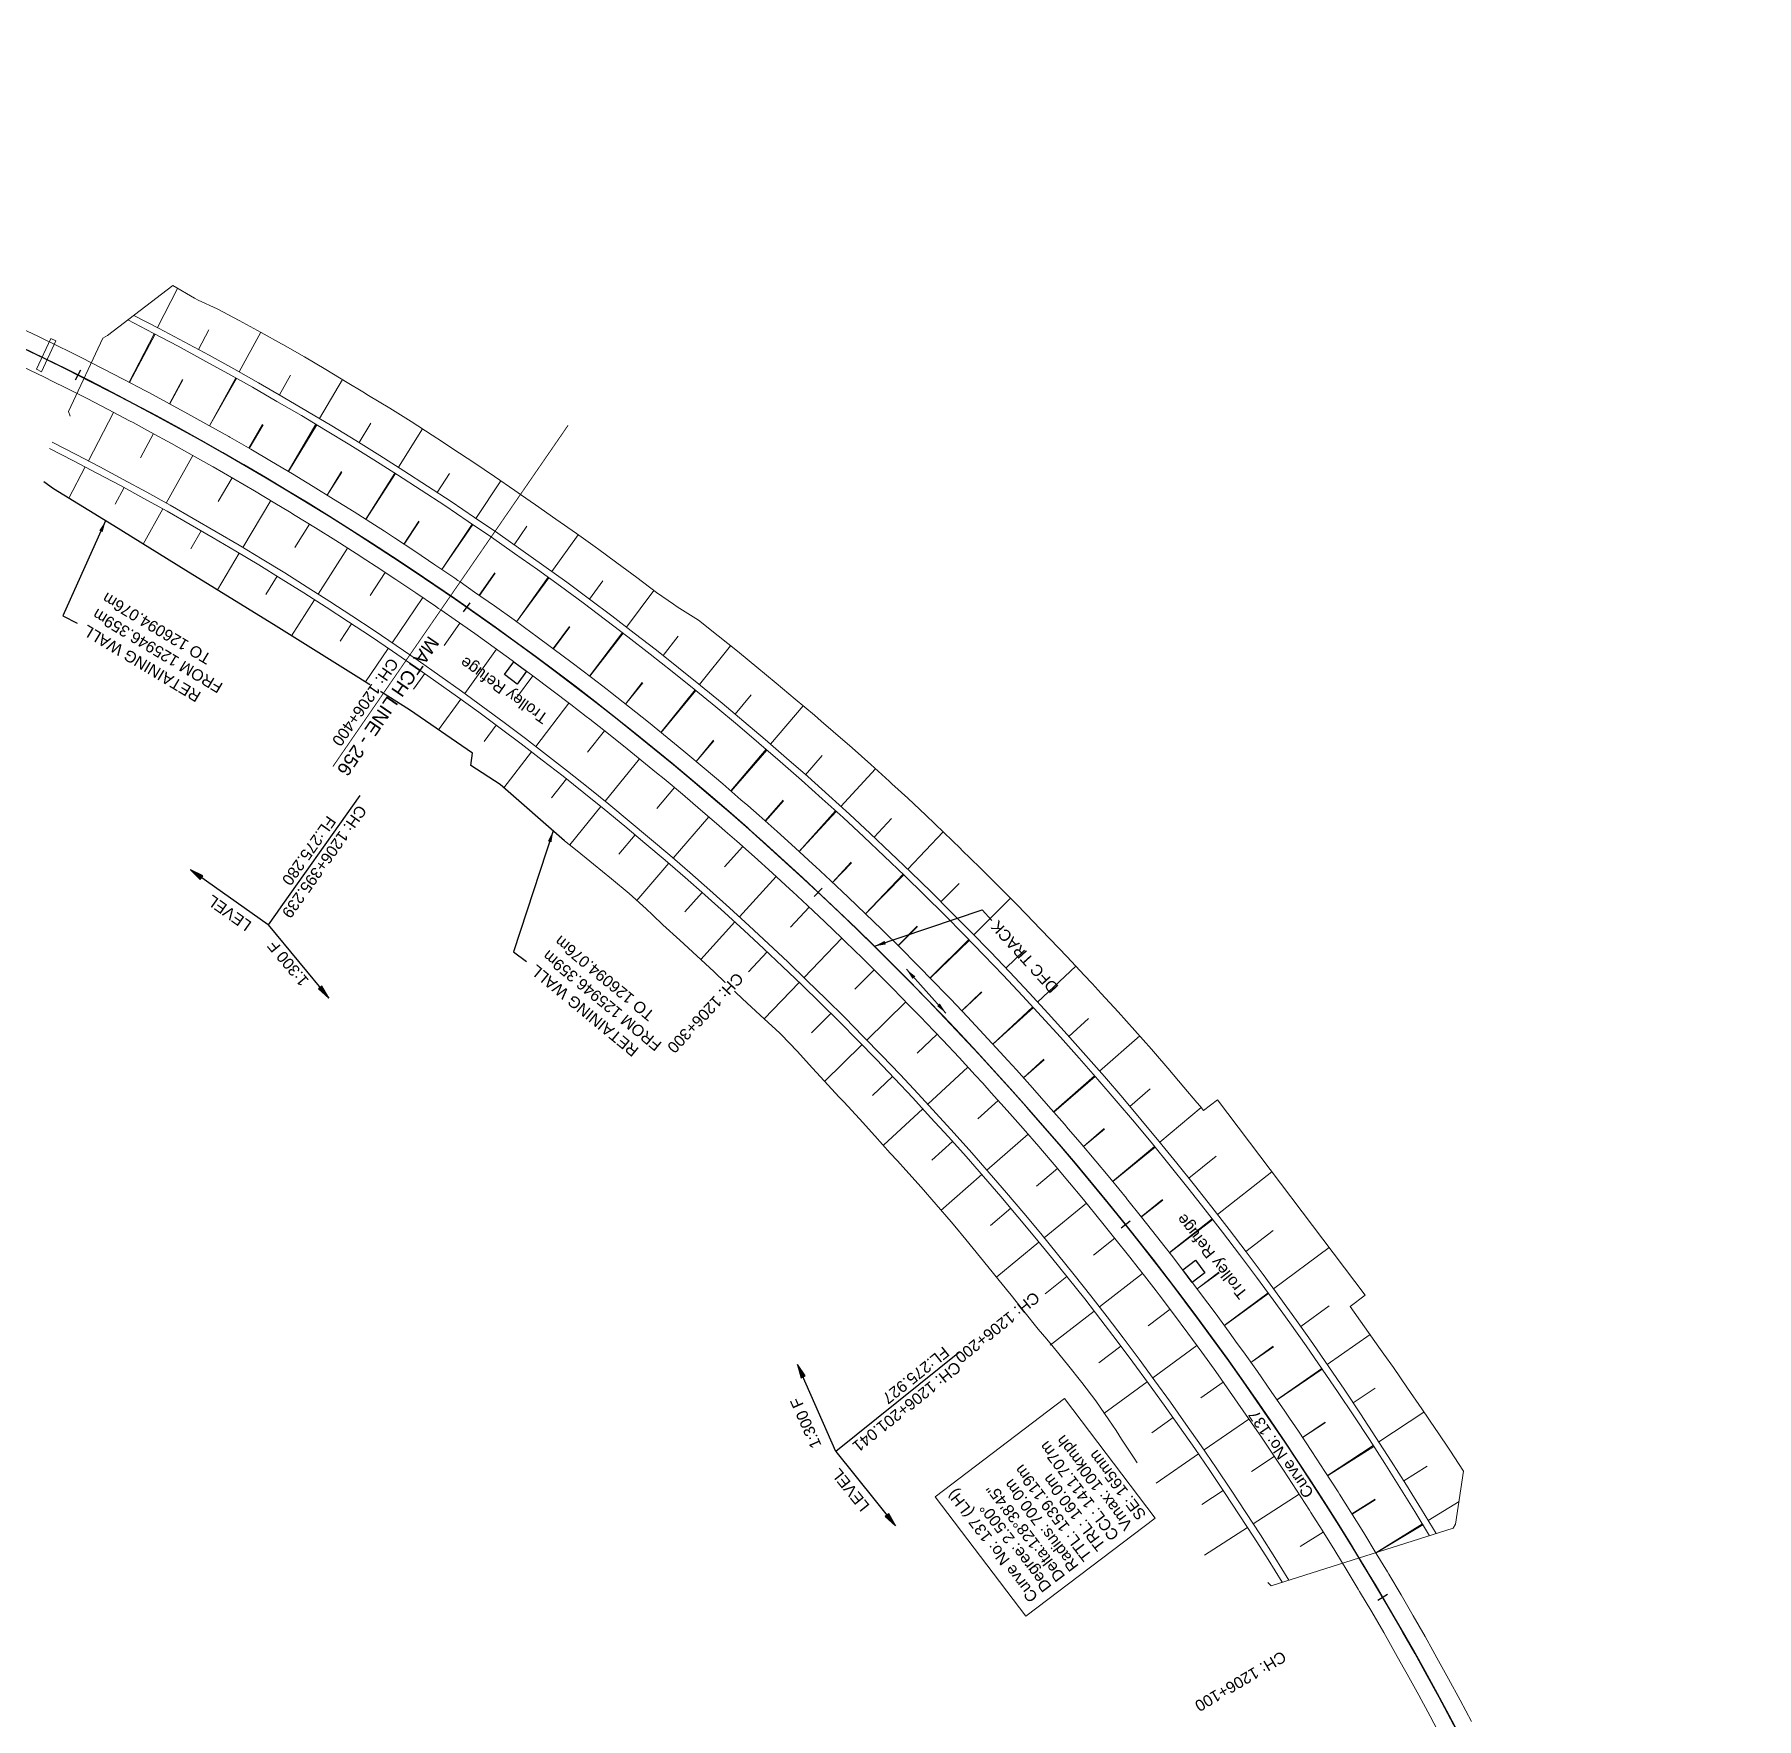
# Model space of a CAD drawing. Header units: metres. Extents: x 628619 to 633107, y 3388321 to 3391067.
# Drawn here: x 631747.5 to 632127.6, y 3390013.5 to 3390385.1 of the extents above; entities that cross this region are included whole.
import ezdxf
from ezdxf.enums import TextEntityAlignment as Align

# ---------------------------------------------------------------- set-up
doc = ezdxf.new("R2010")
doc.units = ezdxf.units.M
doc.header["$MEASUREMENT"] = 0
doc.linetypes.add('CENTER2', pattern=[1.125, 0.75, -0.125, 0.125, -0.125])
doc.linetypes.add('PHANTOM2', pattern=[1.25, 0.625, -0.125, 0.125, -0.125, 0.125, -0.125])
for name, color, linetype, lineweight in [('C-ALIG-DG-SPIRAL', 1, 'CENTER2', 70), ('C-ALIG-LABL-DG', 1, 'Continuous', 25), ('MATCH LINE', 7, 'Continuous', 0), ('Proposed Curve_Details', 10, 'Continuous', 0), ('PROPOSED DFCC TOE LINE', 239, 'Continuous', 0), ('PROPOSED DFCC TOE SLOPES', 239, 'Continuous', 0), ('PROPOSED DFCC TRACK', 1, 'Continuous', 0), ('PROPOSED FORMATION LINE - PLAN', 187, 'Continuous', 0), ('PROPOSED RETAINING WALL', 154, 'Continuous', 30)]:
    doc.layers.add(name, color=color, linetype=linetype, lineweight=lineweight)
doc.layers.add('Trolley Refuse', color=10, linetype='Continuous')
doc.styles.add('Arial', font='arial.ttf')
doc.styles.get("Standard").update_dxf_attribs({"font": 'arial.ttf'})
doc.styles.add('Style-Arial', font='arial.ttf')
doc.dimstyles.new('ISO-25', dxfattribs={"dimtxt": 2.5, "dimasz": 2.5, "dimexe": 1.25, "dimexo": 0.625, "dimtad": 1, "dimtxsty": 'Standard', "dimcen": 2.5, "dimadec": 0, "dimazin": 0, "dimtfac": 1, "dimtmove": 0, "dimatfit": 3, "dimfxl": 1, "dimarcsym": 0})

# ---------------------------------------------------------------- blocks, each defined once
blk = doc.blocks.new('Direction')
h = blk.add_hatch(color=256)
h.dxf.hatch_style = 1
h.paths.add_polyline_path([(-5.54, 0), (-4.75, -0.13), (-4.75, 0.13)])
blk.add_lwpolyline([(-5.54, 0), (-4.75, -0.13), (-4.75, 0.13)], close=True)
blk.add_lwpolyline([(0, 0), (-5.54, 0)])
blk = doc.blocks.new('Tick Hor')
blk.add_lwpolyline([(-0.5, 0), (0.5, 0)])

msp = doc.modelspace()

# ---------------------------------------------------------------- linework, layer by layer
at = {"layer": 'C-ALIG-DG-SPIRAL', "color": 1, "linetype": 'Continuous', "lineweight": 30, "flags": 128}
for points in [[(632127.6174, 3389826.0314, 0.55174363), (631018.9214, 3390242.519)], [(632127.399, 3389827.2069, 0.55066599), (631019.8597, 3390243.2599)]]:
    msp.add_lwpolyline(points, format="xyb", dxfattribs=at)
at = {"layer": 'C-ALIG-LABL-DG', "color": 1, "linetype": 'Continuous', "lineweight": 25}
msp.add_line((631951.7162, 3390094.3197), (631924.4307, 3390072.3994), dxfattribs=at)
at = {"layer": 'MATCH LINE', "color": 10, "linetype": 'PHANTOM2', "ltscale": 15, "const_width": 0.2}
msp.add_lwpolyline([(631865.3108, 3390298.8564), (631813.381, 3390223.534)], dxfattribs=at)
at = {"layer": 'Proposed Curve_Details'}
msp.add_lwpolyline([(631994.8783, 3390057.7244), (631966.3482, 3390036.0435), (631946.3207, 3390062.3978), (631974.8508, 3390084.0787)], close=True, dxfattribs=at)
at = {"layer": 'PROPOSED DFCC TOE LINE', "lineweight": 0, "flags": 128}
for points in [[(631763.6103, 3390318.6442), (631778.0793, 3390329.6835), (631782.8288, 3390326.8927), (631783.6511, 3390326.4406), (631787.8253, 3390324.5662), (631792.6841, 3390321.9793), (631797.5239, 3390319.3559), (631802.0762, 3390316.835), (631802.338, 3390316.6853), (631807.1065, 3390313.9341), (631811.8517, 3390311.143), (631816.5759, 3390308.3167), (631819.9638, 3390306.2605), (631821.279, 3390305.4556), (631825.9882, 3390302.6039), (631830.6549, 3390299.6831), (631835.2857, 3390296.7059), (631837.5658, 3390295.2179), (631839.8902, 3390293.6884), (631844.4753, 3390290.6419), (631849.0379, 3390287.5622), (631853.5769, 3390284.4479), (631854.263, 3390283.9745), (631854.7977, 3390283.6076), (631858.1088, 3390281.3236), (631862.6241, 3390278.1748), (631867.1212, 3390274.9998), (631871.2712, 3390272.038), (631871.6005, 3390271.7992), (631871.7959, 3390271.6567), (631876.0362, 3390268.5383), (631880.447, 3390265.2437), (631884.8375, 3390261.9219), (631888.5735, 3390259.3845), (631889.378, 3390258.7915), (631894.0723, 3390255.8476), (631898.3987, 3390252.4316), (631902.6962, 3390248.9789), (631905.2321, 3390246.9135), (631906.9649, 3390245.4905), (631911.2087, 3390241.9716), (631915.4441, 3390238.4419), (631919.6532, 3390234.8802), (631921.1959, 3390233.5625), (631923.8374, 3390231.2888), (631927.9919, 3390227.6625), (631932.1118, 3390223.9966), (631936.2021, 3390220.2972), (631936.7829, 3390219.7667), (631940.2624, 3390216.5646), (631944.2807, 3390212.7867), (631948.2612, 3390208.969), (631951.8936, 3390205.4472), (631952.2212, 3390205.1299), (631956.1671, 3390201.2761), (631960.0742, 3390197.3826), (631963.9525, 3390193.4604), (631966.6244, 3390190.7342), (631967.809, 3390189.5163), (631971.6358, 3390185.543), (631975.4358, 3390181.5438), (631979.2259, 3390177.5343), (631980.9848, 3390175.6538), (631982.9871, 3390173.497), (631986.7182, 3390169.4313), (631990.4181, 3390165.3364), (631994.0495, 3390161.1808), (631994.924, 3390160.1762), (631997.6612, 3390157.0077), (632001.2411, 3390152.8072), (632004.1046, 3390149.4221), (632004.8069, 3390148.5939), (632005.5821, 3390147.6681), (632008.6615, 3390149.9972), (632041.2465, 3390106.9145), (632037.9106, 3390104.3914), (632041.0655, 3390099.9362), (632044.2581, 3390095.4365), (632045.3361, 3390093.9009), (632047.4481, 3390090.9332), (632050.6089, 3390086.4081), (632053.7066, 3390081.8393), (632056.8274, 3390077.2833), (632057.1833, 3390076.7591), (632059.9146, 3390072.7031), (632062.9453, 3390068.0847), (632061.1967, 3390056.4091)], [(631990.9186, 3390069.9021), (631990.2627, 3390070.9118), (631987.4813, 3390075.1622), (631986.2767, 3390077.0139), (631984.6745, 3390079.3982), (631981.7892, 3390083.5802), (631978.7305, 3390087.6353), (631975.5527, 3390091.5994), (631974.8838, 3390092.4259), (631972.345, 3390095.5379), (631970.97, 3390097.1828), (631969.0735, 3390099.4239), (631965.9055, 3390103.3892), (631962.7788, 3390107.2833), (631962.7277, 3390107.3466), (631959.5266, 3390111.2853), (631958.8988, 3390112.0617), (631956.3378, 3390115.2349), (631953.1229, 3390119.1642), (631950.6642, 3390122.1294), (631949.8782, 3390123.0696), (631946.5565, 3390126.9095), (631943.2063, 3390130.7246), (631939.8276, 3390134.5147), (631938.0111, 3390136.5231), (631936.4148, 3390138.2742), (631933.0116, 3390142.0431), (631929.5931, 3390145.7992), (631926.151, 3390149.5347), (631925.0867, 3390150.6817), (631922.6697, 3390153.2342), (631919.2529, 3390156.9993), (631915.8317, 3390160.7647), (631912.3145, 3390164.4378), (631912.0201, 3390164.738), (631908.6009, 3390167.911), (631904.8347, 3390171.3271), (631901.153, 3390174.8307), (631897.9936, 3390177.8322), (631897.4661, 3390178.3296), (631893.7371, 3390181.7837), (631889.9808, 3390185.2084), (631886.2301, 3390188.6405), (631883.9067, 3390190.8649), (631882.549, 3390192.1548), (631878.7651, 3390195.5547), (631874.8516, 3390198.8035), (631870.9147, 3390202.0233), (631869.3069, 3390203.3245), (631866.9547, 3390205.2139), (631864.5377, 3390207.1455)]]:
    msp.add_lwpolyline(points, dxfattribs=at)
for points in [[(632056.8907, 3390054.2816, 0.13984828), (631769.4454, 3390323.0961)], [(632055.4197, 3390053.8174, 0.13997504), (631768.1238, 3390322.0879)], [(632022.9105, 3390043.5577, 0.13791233), (631750.8722, 3390293.7291)], [(632024.3858, 3390044.0233, 0.13810151), (631751.4356, 3390295.1252)]]:
    msp.add_lwpolyline(points, format="xyb", dxfattribs=at)
at = {"layer": 'PROPOSED DFCC TOE SLOPES', "flags": 128}
for points in [[(631774.6533, 3390320.3973), (631779.117, 3390329.0738)], [(631768.4528, 3390308.3446), (631773.9671, 3390319.0634)], [(631768.5, 3390308.3198), (631774.1645, 3390318.9555)], [(631783.6971, 3390315.5811), (631786.0172, 3390319.9374)], [(631792.671, 3390310.6363), (631797.4867, 3390319.3761)], [(631777.3262, 3390303.6192), (631780.1714, 3390308.9613)], [(631777.3731, 3390303.5936), (631780.2807, 3390308.8706)], [(631786.1315, 3390298.7679), (631791.9471, 3390309.3225)], [(631786.1791, 3390298.741), (631792.1476, 3390309.209)], [(631801.5786, 3390305.5607), (631804.059, 3390309.911)], [(631810.4093, 3390300.3605), (631815.4834, 3390308.9703)], [(631764.998, 3390301.6876), (631759.4111, 3390291.0153)], [(631773.777, 3390297.012), (631770.8963, 3390291.6946)], [(631794.8662, 3390293.7879), (631797.8637, 3390299.0452)], [(631794.9129, 3390293.7611), (631797.972, 3390298.952)], [(631803.5279, 3390288.6838), (631809.6477, 3390299.0681)], [(631803.5738, 3390288.6565), (631809.8392, 3390298.95)], [(631819.1632, 3390295.0356), (631821.7652, 3390299.3105)], [(631827.8401, 3390289.5862), (631833.1689, 3390298.0668)], [(631758.7155, 3390289.6864), (631755.0866, 3390282.7544)], [(631782.4881, 3390292.2121), (631776.5963, 3390281.7013)], [(631812.1157, 3390283.4571), (631815.2636, 3390288.6289)], [(631812.1611, 3390283.4291), (631815.3668, 3390288.5307)], [(631767.3237, 3390285.1002), (631765.3278, 3390281.4161)], [(631791.1281, 3390287.2859), (631788.0946, 3390282.0532)], [(631820.6282, 3390278.1087), (631827.042, 3390288.3161)], [(631820.6732, 3390278.08), (631827.229, 3390288.1909)], [(631836.4383, 3390284.0134), (631839.1501, 3390288.1959)], [(631844.956, 3390278.3184), (631850.4776, 3390286.5744)], [(631799.697, 3390282.236), (631793.5069, 3390271.9012)], [(631775.8629, 3390280.3929), (631771.52, 3390272.6454)], [(631829.0637, 3390272.6397), (631832.3579, 3390277.7203)], [(631829.1082, 3390272.6103), (631832.4577, 3390277.6186)], [(631784.3331, 3390275.5646), (631782.0183, 3390271.5715)], [(631808.1934, 3390277.0645), (631805.0134, 3390271.9227)], [(631837.4205, 3390267.0512), (631844.1221, 3390277.0716)], [(631837.4646, 3390267.0211), (631844.3055, 3390276.9412)], [(631853.3915, 3390272.5023), (631856.2113, 3390276.5914)], [(631861.7428, 3390266.5665), (631867.5298, 3390274.7082)], [(631792.7361, 3390270.6143), (631787.884, 3390262.5134)], [(631816.6153, 3390271.7726), (631810.1344, 3390261.6196)], [(631824.961, 3390266.3613), (631821.6363, 3390261.3127)], [(631845.6969, 3390261.3442), (631849.1336, 3390266.3279)], [(631845.7405, 3390261.3136), (631849.2311, 3390266.2245)], [(631801.0684, 3390265.544), (631798.5653, 3390261.4969)], [(631853.8913, 3390255.5203), (631860.8737, 3390265.3439)], [(631853.9346, 3390255.4888), (631861.0552, 3390265.21)], [(631870.0092, 3390260.5114), (631872.9748, 3390264.5601)], [(631878.193, 3390254.3354), (631884.255, 3390262.3626)], [(631809.3273, 3390260.3552), (631804.2404, 3390252.3861)], [(631833.2288, 3390260.8318), (631826.4614, 3390250.8671)], [(631817.5113, 3390255.0489), (631814.9665, 3390251.1847)], [(631841.4172, 3390255.1851), (631837.9493, 3390250.2321)], [(631862.0019, 3390249.5798), (631865.5772, 3390254.4608)], [(631862.0458, 3390249.547), (631865.6767, 3390254.355)], [(631870.0258, 3390243.5206), (631877.289, 3390253.1383)], [(631870.0685, 3390243.4881), (631877.4674, 3390252.9998)], [(631886.2833, 3390248.0463), (631889.5995, 3390252.3096)], [(631825.6186, 3390249.6263), (631820.586, 3390242.2161)], [(631849.5243, 3390249.4226), (631842.4745, 3390239.6526)], [(631894.2821, 3390241.643), (631901.1519, 3390250.2197)], [(631833.6478, 3390244.0882), (631831.1994, 3390240.5912)], [(631857.5479, 3390243.5455), (631853.9374, 3390238.6912)], [(631877.9615, 3390237.3482), (631881.6783, 3390242.1263)], [(631878.0034, 3390237.3152), (631881.7702, 3390242.0178)], [(631885.8082, 3390231.0636), (631893.3444, 3390240.4722)], [(631885.8497, 3390231.03), (631893.5162, 3390240.327)], [(631902.1887, 3390235.1261), (631905.6965, 3390239.3799)], [(631841.5967, 3390238.4362), (631836.7277, 3390231.6885)], [(631865.4847, 3390237.5517), (631858.1554, 3390227.9892)], [(631910.0014, 3390228.4969), (631917.1894, 3390236.9651)], [(631849.4614, 3390232.6733), (631846.7614, 3390229.0432)], [(631873.3355, 3390231.4448), (631869.5891, 3390226.6986)], [(631893.5647, 3390224.6679), (631897.417, 3390229.3396)], [(631893.6057, 3390224.6337), (631897.5047, 3390229.2271)], [(631857.2429, 3390226.7987), (631851.1547, 3390218.8556)], [(631881.0987, 3390225.2266), (631873.5015, 3390215.8789)], [(631901.2294, 3390218.1625), (631909.0307, 3390227.3533)], [(631901.2699, 3390218.1277), (631909.1978, 3390227.2026)], [(631917.7186, 3390221.7567), (631921.4045, 3390225.9759)], [(631864.9421, 3390220.8116), (631861.6693, 3390216.6654)], [(631925.5207, 3390214.7411), (631933.1851, 3390223.0259)], [(631888.7726, 3390218.8986), (631884.8936, 3390214.2622)], [(631872.5555, 3390214.7148), (631865.669, 3390206.2415)], [(631908.8007, 3390211.5487), (631912.7842, 3390216.1084)], [(631908.8406, 3390211.5132), (631912.8688, 3390215.9938)], [(631916.2772, 3390204.8277), (631924.3337, 3390213.7891)], [(631916.3165, 3390204.7917), (631924.5021, 3390213.64)], [(631896.3557, 3390212.4619), (631888.4958, 3390203.3347)], [(631932.8603, 3390207.9492), (631936.7132, 3390212.1141)], [(631940.2817, 3390200.8847), (631948.1126, 3390209.1115)], [(631880.081, 3390208.5099), (631876.4668, 3390204.19)], [(631903.8463, 3390205.918), (631899.8366, 3390201.3936)], [(631887.517, 3390202.1981), (631880.4739, 3390194.0193)], [(631923.6572, 3390198.001), (631927.767, 3390202.4436)], [(631923.696, 3390197.9644), (631927.85, 3390202.3284)], [(631911.2431, 3390199.2681), (631903.1256, 3390190.3673)], [(631930.9391, 3390191.0698), (631939.2475, 3390199.7982)], [(631930.9787, 3390191.0315), (631939.414, 3390199.6367)], [(631947.6069, 3390193.7094), (631951.595, 3390197.7779)], [(631894.8622, 3390195.7807), (631891.0763, 3390191.5089)], [(631954.8234, 3390186.4356), (631962.9406, 3390194.4838)], [(631918.5444, 3390192.5136), (631914.4058, 3390188.1034)], [(631902.1149, 3390189.259), (631894.583, 3390181.0002)], [(631938.1199, 3390184.0314), (631942.3566, 3390188.3534)], [(631938.1579, 3390183.9938), (631942.4365, 3390188.2361)], [(631909.2736, 3390182.6343), (631905.1578, 3390178.2482)], [(631925.7483, 3390185.6564), (631917.3764, 3390176.9896)], [(631945.1985, 3390176.8926), (631953.7582, 3390185.3795)], [(631945.2359, 3390176.8545), (631953.913, 3390185.2163)], [(631961.9352, 3390179.0596), (631966.07, 3390183.0441)], [(631932.8507, 3390178.6942), (631928.5863, 3390174.4055)], [(631968.9409, 3390171.5826), (631977.3803, 3390179.4867)], [(631916.3343, 3390175.9107), (631908.604, 3390167.9082)], [(631939.8539, 3390171.631), (631931.2392, 3390163.2104)], [(631952.1747, 3390169.6538), (631956.5345, 3390173.8552)], [(631952.2116, 3390169.6152), (631956.6092, 3390173.7339)], [(631923.2981, 3390169.0871), (631919.0092, 3390164.7737)], [(631959.0472, 3390162.3165), (631967.8461, 3390170.5573)], [(631959.0835, 3390162.2773), (631967.995, 3390170.3886)], [(631975.8391, 3390164.0064), (631980.1593, 3390167.9386)], [(631946.7557, 3390164.4688), (631942.3728, 3390160.3049)], [(631982.6285, 3390156.3325), (631991.46, 3390164.1441)], [(631930.1666, 3390162.1619), (631921.9004, 3390154.0819)], [(631953.555, 3390157.2091), (631944.7052, 3390149.0381)], [(631965.8146, 3390154.8821), (631970.2925, 3390158.9579)], [(631965.8502, 3390154.8423), (631970.3632, 3390158.8341)], [(631936.9354, 3390155.1392), (631932.5249, 3390150.9492)], [(631972.4755, 3390147.3521), (631981.5049, 3390155.3386)], [(631972.5105, 3390147.3118), (631981.6492, 3390155.166)], [(631989.3075, 3390148.5623), (631993.7957, 3390152.4197)], [(631943.6031, 3390148.0206), (631934.8837, 3390139.9699)], [(631960.2502, 3390149.8534), (631955.7508, 3390145.8163)], [(631995.8748, 3390140.6975), (632005.0228, 3390148.3361)], [(631950.1685, 3390140.8074), (631945.6192, 3390136.7255)], [(631966.84, 3390142.4031), (631957.7608, 3390134.487)], [(631979.0285, 3390139.728), (631983.6194, 3390143.6737)], [(631979.0629, 3390139.6872), (631983.6876, 3390143.5489)], [(631985.4723, 3390132.0115), (631994.7234, 3390139.7361)], [(631985.5062, 3390131.97), (631994.8651, 3390139.5604)], [(632002.3297, 3390132.739), (632008.3371, 3390137.6112)], [(631956.6302, 3390133.5012), (631947.5494, 3390125.5837)], [(631973.3231, 3390134.8598), (631968.7094, 3390130.9513)], [(632008.6723, 3390124.6863), (632020.6643, 3390134.1275)], [(631962.9868, 3390126.1034), (631958.5102, 3390122.3111)], [(631979.6981, 3390127.225), (631970.3951, 3390119.5691)], [(631991.8052, 3390124.2033), (631996.5045, 3390128.0146)], [(631991.8393, 3390124.161), (631996.5734, 3390127.8881)], [(631998.025, 3390116.3038), (632007.4937, 3390123.7584)], [(631998.0584, 3390116.2608), (632007.6339, 3390123.5767)], [(631969.2368, 3390118.6159), (631959.9652, 3390110.9859)], [(631985.9632, 3390119.5002), (631981.237, 3390115.7236)], [(632014.8997, 3390116.5434), (632020.9408, 3390121.159)], [(632021.0055, 3390108.3184), (632033.2907, 3390117.4333)], [(631975.3779, 3390111.0416), (631970.6155, 3390107.236)], [(631992.1153, 3390111.6858), (631982.5941, 3390104.3013)], [(632004.1294, 3390108.3146), (632008.9399, 3390111.99)], [(632004.1613, 3390108.2725), (632009.0001, 3390111.8626)], [(632010.1196, 3390100.2416), (632019.8009, 3390107.4246)], [(632010.1512, 3390100.1985), (632019.93, 3390107.2403)], [(631981.4088, 3390103.382), (631971.7367, 3390095.8804)], [(631998.1538, 3390103.7824), (631993.3235, 3390100.1455)], [(632026.9948, 3390100.0049), (632033.2997, 3390104.5451)], [(631987.3319, 3390095.6343), (631982.4781, 3390091.9798)], [(632004.0806, 3390095.7942), (631994.3561, 3390088.6859)], [(632015.9947, 3390092.0837), (632020.9084, 3390095.6221)], [(632016.0256, 3390092.0402), (632020.9646, 3390095.4911)], [(632032.8647, 3390091.6068), (632042.2986, 3390098.1983)], [(631993.1452, 3390087.8007), (631983.5409, 3390080.7803)], [(632009.8929, 3390087.7227), (632004.9624, 3390084.2252)], [(632021.753, 3390083.843), (632031.635, 3390090.7476)], [(632021.7833, 3390083.799), (632031.7584, 3390090.5594)], [(632038.614, 3390083.1256), (632043.4626, 3390086.4117)], [(631998.8452, 3390079.8859), (631994.1246, 3390076.5374)], [(632015.5898, 3390079.5692), (632005.6672, 3390072.7408)], [(632044.2416, 3390074.5632), (632054.2054, 3390081.111)], [(632027.3935, 3390075.5211), (632032.4053, 3390078.9178)], [(632027.423, 3390075.4767), (632032.4582, 3390078.7856)], [(632004.4315, 3390071.8905), (631995.0662, 3390065.4456)], [(632032.9149, 3390067.1198), (632042.988, 3390073.7394)], [(632032.9438, 3390067.075), (632043.1072, 3390073.5486)], [(632021.17, 3390071.3356), (632016.1413, 3390067.9795)], [(632049.7463, 3390065.9213), (632054.901, 3390069.2046)], [(632009.9031, 3390063.8161), (632005.2132, 3390060.6861)], [(632026.6325, 3390063.0232), (632016.5181, 3390056.4791)], [(632038.3162, 3390058.6408), (632043.4204, 3390061.8919)], [(632038.3446, 3390058.5951), (632043.4722, 3390061.7587)], [(632055.128, 3390057.2), (632061.9451, 3390061.406)], [(632015.2587, 3390055.6643), (632005.7713, 3390049.5259)], [(632031.976, 3390054.6342), (632026.8712, 3390051.4339)], [(632043.5954, 3390050.0847), (632053.8514, 3390056.4124)], [(632043.6239, 3390050.038), (632053.9708, 3390056.2154)]]:
    msp.add_lwpolyline(points, dxfattribs=at)
at = {"layer": 'PROPOSED DFCC TRACK', "flags": 128}
msp.add_lwpolyline([(631747.9629, 3390311.2033), (631751.1344, 3390318.0009), (631752.2132, 3390317.4749), (631749.0416, 3390310.6773)], close=True, dxfattribs=at)
at = {"layer": 'PROPOSED DFCC TRACK', "linetype": 'Continuous', "flags": 128}
for points in [[(631755.4313, 3390300.8666), (631755.0421, 3390301.915), (631762.5963, 3390318.0706), (631763.6103, 3390318.6442)], [(632019.7141, 3390043.5355), (632020.4472, 3390042.7803), (632060.6226, 3390055.4594), (632061.1941, 3390056.4048)]]:
    msp.add_lwpolyline(points, dxfattribs=at)
at = {"layer": 'PROPOSED FORMATION LINE - PLAN', "lineweight": 0, "flags": 128}
for points in [[(632064.6738, 3390012.8587), (632062.1735, 3390017.5623), (632059.6377, 3390022.2468), (632057.0664, 3390026.912), (632056.1948, 3390028.4748), (632054.46, 3390031.5576), (632051.8184, 3390036.1833), (632049.1419, 3390040.7889), (632046.4306, 3390045.3741), (632046.1286, 3390045.88), (632043.6847, 3390049.9387), (632040.9043, 3390054.4823), (632038.0897, 3390059.0048), (632035.5694, 3390062.9906), (632035.2408, 3390063.5059), (632032.358, 3390067.9852), (632029.4413, 3390072.4426), (632026.491, 3390076.8778), (632024.5256, 3390079.7925), (632023.5072, 3390081.2905), (632020.4901, 3390085.6805), (632017.4399, 3390090.0476), (632014.3567, 3390094.3914), (632013.0064, 3390096.2721), (632011.2407, 3390098.7118), (632008.092, 3390103.0085), (632004.911, 3390107.2812), (632001.6977, 3390111.5297), (632001.0211, 3390112.4159), (631998.4523, 3390115.7538), (631997.0731, 3390117.5291), (631995.1751, 3390119.9532), (631991.8661, 3390124.1277), (631988.5794, 3390128.2107), (631988.5257, 3390128.277), (631985.1539, 3390132.4009), (631984.487, 3390133.2091), (631981.7511, 3390136.4991), (631978.3173, 3390140.5715), (631975.6917, 3390143.6436), (631974.8528, 3390144.6178), (631971.3577, 3390148.6377), (631967.8323, 3390152.6311), (631964.2768, 3390156.5976), (631962.3683, 3390158.7021), (631960.6914, 3390160.5372), (631957.0763, 3390164.4494), (631953.4316, 3390168.3343), (631949.7577, 3390172.1914), (631948.6202, 3390173.3738), (631946.0546, 3390176.0206), (631942.3227, 3390179.8216), (631938.5621, 3390183.5943), (631934.7731, 3390187.3384), (631934.4585, 3390187.6468), (631930.9559, 3390191.0538), (631927.1106, 3390194.7401), (631923.2375, 3390198.3973), (631919.8949, 3390201.5093), (631919.3369, 3390202.025), (631915.4089, 3390205.623), (631911.4538, 3390209.1913), (631907.4718, 3390212.7295), (631904.9412, 3390214.9502), (631903.4631, 3390216.2375), (631899.428, 3390219.715), (631895.3667, 3390223.1619), (631891.2794, 3390226.5779), (631889.6097, 3390227.9584), (631887.1664, 3390229.9629), (631883.0279, 3390233.3167), (631878.8641, 3390236.639), (631874.6753, 3390239.9298), (631873.9128, 3390240.5233), (631870.4617, 3390243.1887), (631866.2235, 3390246.4157), (631861.9611, 3390249.6105), (631857.8633, 3390252.6347), (631857.6745, 3390252.7729), (631857.3569, 3390253.0053), (631853.3642, 3390255.9028), (631849.0303, 3390259), (631844.6731, 3390262.0642), (631841.4744, 3390264.2826), (631840.9576, 3390264.6386), (631840.2928, 3390265.0955), (631835.8897, 3390268.0934), (631831.464, 3390271.058), (631827.016, 3390273.989), (631824.7595, 3390275.4575), (631822.546, 3390276.8862), (631818.0541, 3390279.7495), (631813.5407, 3390282.5787), (631809.0061, 3390285.3737), (631807.7321, 3390286.1504), (631804.4504, 3390288.1343), (631799.8739, 3390290.8603), (631795.2769, 3390293.5516), (631790.6597, 3390296.208), (631790.4062, 3390296.3526), (631786.0225, 3390298.8294), (631781.3656, 3390301.4157), (631776.6893, 3390303.9666), (631772.7959, 3390306.0555), (631771.9938, 3390306.482), (631767.2794, 3390308.9618), (631762.5463, 3390311.4059), (631757.7949, 3390313.8141), (631754.9157, 3390315.2515), (631753.0254, 3390316.1862), (631748.2381, 3390318.5222), (631743.4332, 3390320.8219)], [(632058.0381, 3390009.3634), (632055.5644, 3390014.0169), (632053.0556, 3390018.6515), (632050.5117, 3390023.267), (632049.6494, 3390024.8131), (632047.9331, 3390027.863), (632045.3197, 3390032.4395), (632042.6717, 3390036.996), (632039.9893, 3390041.5324), (632039.6905, 3390042.0328), (632037.2727, 3390046.0483), (632034.5219, 3390050.5435), (632031.7372, 3390055.0178), (632029.2438, 3390058.9611), (632028.9187, 3390059.4708), (632026.0666, 3390063.9024), (632023.1811, 3390068.3123), (632020.2622, 3390072.7003), (632018.3177, 3390075.5839), (632017.3102, 3390077.066), (632014.3253, 3390081.4092), (632011.3075, 3390085.7297), (632008.2572, 3390090.0273), (632006.9213, 3390091.8879), (632005.1744, 3390094.3016), (632002.0593, 3390098.5525), (631998.9121, 3390102.7797), (631995.7331, 3390106.9829), (631995.0637, 3390107.8596), (631992.5223, 3390111.162), (631991.1578, 3390112.9184), (631989.28, 3390115.3166), (631986.0063, 3390119.4466), (631982.7546, 3390123.4861), (631982.7015, 3390123.5517), (631979.3657, 3390127.6316), (631978.7058, 3390128.4312), (631975.999, 3390131.6862), (631972.6018, 3390135.7152), (631970.0042, 3390138.7546), (631969.1743, 3390139.7183), (631965.7165, 3390143.6954), (631962.2286, 3390147.6462), (631958.711, 3390151.5705), (631956.8229, 3390153.6526), (631955.1638, 3390155.4681), (631951.5872, 3390159.3387), (631947.9814, 3390163.1821), (631944.3466, 3390166.9981), (631943.2212, 3390168.1679), (631940.683, 3390170.7865), (631936.9909, 3390174.547), (631933.2704, 3390178.2795), (631929.5218, 3390181.9837), (631929.2105, 3390182.2888), (631925.7452, 3390185.6595), (631921.9409, 3390189.3065), (631918.1091, 3390192.9247), (631914.8021, 3390196.0036), (631914.25, 3390196.5137), (631910.3639, 3390200.0735), (631906.451, 3390203.6037), (631902.5114, 3390207.1042), (631900.0078, 3390209.3012), (631898.5455, 3390210.5747), (631894.5533, 3390214.0152), (631890.5353, 3390217.4254), (631886.4916, 3390220.805), (631884.8396, 3390222.1708), (631882.4224, 3390224.1539), (631878.328, 3390227.472), (631874.2086, 3390230.7589), (631870.0644, 3390234.0146), (631869.31, 3390234.6018), (631865.8957, 3390237.2388), (631861.7027, 3390240.4314), (631857.4857, 3390243.5921), (631853.4316, 3390246.5841), (631853.2448, 3390246.7208), (631852.9305, 3390246.9507), (631848.9804, 3390249.8174), (631844.6927, 3390252.8815), (631840.3819, 3390255.9132), (631837.2174, 3390258.1078), (631836.706, 3390258.46), (631836.0483, 3390258.9121), (631831.6921, 3390261.8781), (631827.3136, 3390264.8111), (631822.913, 3390267.7108), (631820.6805, 3390269.1637), (631818.4906, 3390270.5771), (631814.0467, 3390273.4099), (631809.5814, 3390276.209), (631805.095, 3390278.9742), (631803.8346, 3390279.7427), (631800.5879, 3390281.7054), (631796.0602, 3390284.4023), (631791.5122, 3390287.065), (631786.9442, 3390289.6931), (631786.6934, 3390289.836), (631782.3564, 3390292.2865), (631777.7492, 3390294.8452), (631773.1227, 3390297.3689), (631769.2708, 3390299.4356), (631768.4772, 3390299.8576), (631763.813, 3390302.3109), (631759.1304, 3390304.729), (631754.4296, 3390307.1115), (631751.5811, 3390308.5336), (631749.711, 3390309.4583), (631744.9747, 3390311.7694)]]:
    msp.add_lwpolyline(points, dxfattribs=at)
at = {"layer": 'PROPOSED RETAINING WALL', "flags": 128}
for points in [[(631843.8449, 3390223.777), (631844.2052, 3390226.528), (631830.332, 3390236.1024), (631818.5355, 3390243.5024), (631800.8355, 3390254.4943), (631780.9602, 3390266.8004), (631765.0205, 3390276.6461), (631751.7318, 3390284.8173), (631749.5645, 3390286.3479)], [(631864.5377, 3390207.1455), (631850.3314, 3390219.576), (631843.8449, 3390223.777)]]:
    msp.add_lwpolyline(points, dxfattribs=at)
at = {"layer": 'Trolley Refuse'}
for points in [[(631853.3346, 3390246.6604), (631856.1461, 3390244.5759), (631854.0617, 3390241.7644), (631851.2501, 3390243.8488)], [(632003.7527, 3390114.6147), (632005.864, 3390111.8233), (632003.0725, 3390109.712), (632000.9612, 3390112.5034)]]:
    msp.add_lwpolyline(points, close=True, dxfattribs=at)

# ---------------------------------------------------------------- block references
at = {"layer": 'C-ALIG-LABL-DG', "color": 1, "linetype": 'Continuous', "lineweight": 25}
for name, p, xscale, yscale, zscale, rotation in [('Tick Hor', (631757.1011, 3390309.9149), 2.499999999999999, 2.499999999999999, 2.499999999999999, 243.2473866218054), ('Tick Hor', (631842.8838, 3390258.6865), 2.5, 2.5, 2.5, 235.0622752627938), ('Direction', (631799.0719, 3390188.6382), 3.789791541545082, 3.789791541545082, 3.789791541545082, 324.6725821111531), ('Tick Hor', (631920.499, 3390195.767), 2.499999999999998, 2.499999999999998, 2.499999999999998, 226.8771639037765), ('Direction', (631799.0719, 3390188.6382), 3.789791541545094, 3.789791541545094, 3.789791541545094, 129.672582111153), ('Tick Hor', (631988.3657, 3390122.4381), 2.500000000000002, 2.500000000000002, 2.500000000000002, 218.6920525447821), ('Tick Hor', (632045.1011, 3390040.194), 2.5, 2.5, 2.5, 210.5069411857505)]:
    msp.add_blockref(name, p, dxfattribs=dict(at, xscale=xscale, yscale=yscale, zscale=zscale, rotation=rotation))

# ---------------------------------------------------------------- texts
at = {"layer": 'C-ALIG-LABL-DG', "color": 1, "style": 'Arial'}
msp.add_text('CH: 1206+200', height=2.5, rotation=218.692053, dxfattribs=at).set_placement((631968.1291, 3390107.8316))
at = {"layer": 'C-ALIG-LABL-DG', "color": 1, "insert": (631952.3258, 3390090.5271), "char_height": 2.5, "width": 32.102717, "attachment_point": 1, "rotation": 218.77726, "style": 'Arial'}
msp.add_mtext('CH: 1206+201.041 FL:275.927', dxfattribs=at)
at = {"layer": 'MATCH LINE', "color": 10, "linetype": 'Continuous'}
msp.add_text('MATCH LINE - 256', height=3, rotation=235.516248, dxfattribs=at).set_placement((631834.5665, 3390252.5997))
at = {"layer": 'Proposed Curve_Details', "color": 1, "style": 'Style-Arial'}
msp.add_text('Curve No: 137', height=2.5, rotation=124.211526, dxfattribs=at).set_placement((632030.016, 3390063.234))
at = {"layer": 'Proposed Curve_Details', "color": 1, "lineweight": 0, "insert": (631993.0731, 3390058.5009), "char_height": 2.5, "attachment_point": 7, "rotation": 127.232324, "line_spacing_factor": 0.9, "style": 'Style-Arial'}
msp.add_mtext('Curve No: 137 (LH)\\PDegree: 2.500%%D\\PDelta:128%%D38\'45"\\PRadius: 700.0m\\PTTL: 1539.119m\\PTRL: 160.0m\\PCCL: 1411.707m\\PVmax: 100kmph\\PSE: 165mm', dxfattribs=at)
at = {"layer": 'PROPOSED DFCC TRACK', "color": 10, "linetype": 'Continuous', "lineweight": -3, "ltscale": 5}
msp.add_text(' DFC TRACK', height=2.5, rotation=132.208022, dxfattribs=at).set_placement((631960.27, 3390189.7795), align=Align.RIGHT)
at = {"layer": 'PROPOSED RETAINING WALL', "char_height": 2.5, "width": 32.857512, "attachment_point": 3}
for insert, rotation in [((631757.913, 3390252.794), 149.052249), ((631856.754, 3390178.0808), 140.512362)]:
    msp.add_mtext(' RETAINING WALL \\PFROM 125946.359m TO 126094.076m ', dxfattribs=dict(at, insert=insert, rotation=rotation))
at = {"layer": 'Trolley Refuse'}
for rotation, p in [(144.835239, (631861.1396, 3390234.8391)), (128.489102, (632015.4171, 3390107.3234))]:
    msp.add_text('Trolley Refuge', height=2.5, rotation=rotation, dxfattribs=at).set_placement(p)

# ---------------------------------------------------------------- leaders
at = {"layer": 'PROPOSED DFCC TRACK', "color": 10, "linetype": 'Continuous', "lineweight": -3, "ltscale": 5}
msp.add_leader([(631932.9268, 3390183.8956), (631956.7136, 3390191.9413), (631958.8565, 3390189.5662)], dimstyle='ISO-25', override={"dimtxt": 3, "dimasz": 2.5, "dimgap": 0.625, "dimtad": 0, "dimdec": 3, "dimzin": 2, "dimtdec": 3}, dxfattribs=at)
at = {"layer": 'PROPOSED DFCC TRACK', "linetype": 'Continuous', "lineweight": 0}
for points in [[(631939.9659, 3390178.8276), (631948.7092, 3390169.1367)], [(631948.7092, 3390169.1367), (631939.9659, 3390178.8276)]]:
    msp.add_leader(points, dimstyle='ISO-25', override={"dimtxt": 3, "dimasz": 2.5, "dimtad": 0, "dimdec": 3, "dimzin": 2, "dimtdec": 3}, dxfattribs=at)
at = {"layer": 'PROPOSED RETAINING WALL', "linetype": 'Continuous', "lineweight": 0, "ltscale": 5}
for points in [[(631763.2209, 3390277.7527), (631753.7688, 3390256.8253), (631756.9321, 3390255.1628)], [(631862.0197, 3390209.3488), (631853.2545, 3390182.6829), (631856.1358, 3390180.5691)]]:
    msp.add_leader(points, dimstyle='ISO-25', override={"dimtxt": 3, "dimtad": 0, "dimdec": 3, "dimzin": 2, "dimtdec": 3}, dxfattribs=at)

# ---------------------------------------------------------------- next in the draw order: texts
at = {"layer": 'C-ALIG-LABL-DG', "color": 1, "linetype": 'Continuous', "lineweight": 25, "char_height": 2.5, "style": 'Arial', "bg_fill": 3, "box_fill_scale": 1.04, "bg_fill_color": 256, "bg_fill_true_color": 13158600, "bg_fill_transparency": 0}
for s, insert, width, attachment_point, rotation in [('CH: 1206+400', (631827.0185, 3390247.0393), 22.502814, 4, 235.062275), ('CH: 1206+395.239\\PFL:275.280', (631809.801, 3390203.7761), 29.381975, 5, 234.672582), ('LEVEL', (631795.6613, 3390189.0917), 10.597766, 7, 144.672582), ('1:300 F', (631800.6828, 3390185.5052), 11.415894, 9, 129.672582), ('CH: 1206+300', (631903.3416, 3390177.4467), 22.502814, 4, 226.877164), ('1:300 F', (631921.3089, 3390073.802), 11.415894, 7, 113.77726), ('LEVEL', (631925.1831, 3390068.9327), 10.597766, 9, 128.77726), ('CH: 1206+100', (632023.4757, 3390027.4521), 22.502814, 4, 210.506941)]:
    msp.add_mtext(s, dxfattribs=dict(at, insert=insert, width=width, attachment_point=attachment_point, rotation=rotation))

# ---------------------------------------------------------------- next in the draw order: linework, layer by layer
at = {"layer": 'C-ALIG-LABL-DG', "color": 1, "linetype": 'Continuous', "lineweight": 25}
msp.add_line((631819.3106, 3390217.1933), (631799.0719, 3390188.6382), dxfattribs=at)

# ---------------------------------------------------------------- next in the draw order: block references
for xscale, yscale, zscale, rotation in [(3.789791541545083, 3.789791541545083, 3.789791541545083, 293.7772595538781), (3.78979154154508, 3.78979154154508, 3.78979154154508, 128.777259553878)]:
    msp.add_blockref('Direction', (631924.4307, 3390072.3994), dxfattribs=dict(at, xscale=xscale, yscale=yscale, zscale=zscale, rotation=rotation))

doc.saveas('drawing.dxf')
